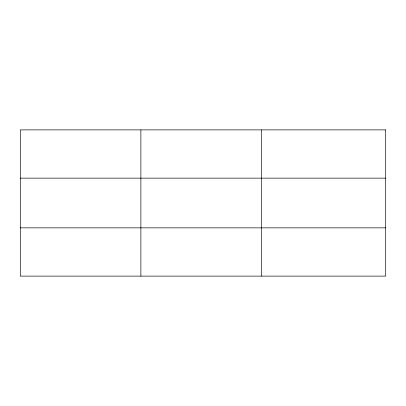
<?xml version="1.0" encoding="UTF-8"?>
<svg xmlns="http://www.w3.org/2000/svg" width="406" height="406" viewBox="0 0 406 406"><rect width="100%" height="100%" fill="white"/><g stroke="black" fill="none" stroke-linecap="round" stroke-linejoin="round"><path stroke-width="0.61" d="M140.882 129.884L140.882 276.116M261.464 129.884L261.464 276.116M20.3 178.143L385.7 178.143M20.3 227.857L385.7 227.857M385.7 129.884L385.7 276.116L20.3 276.116L20.3 129.884L385.7 129.884"/></g></svg>
